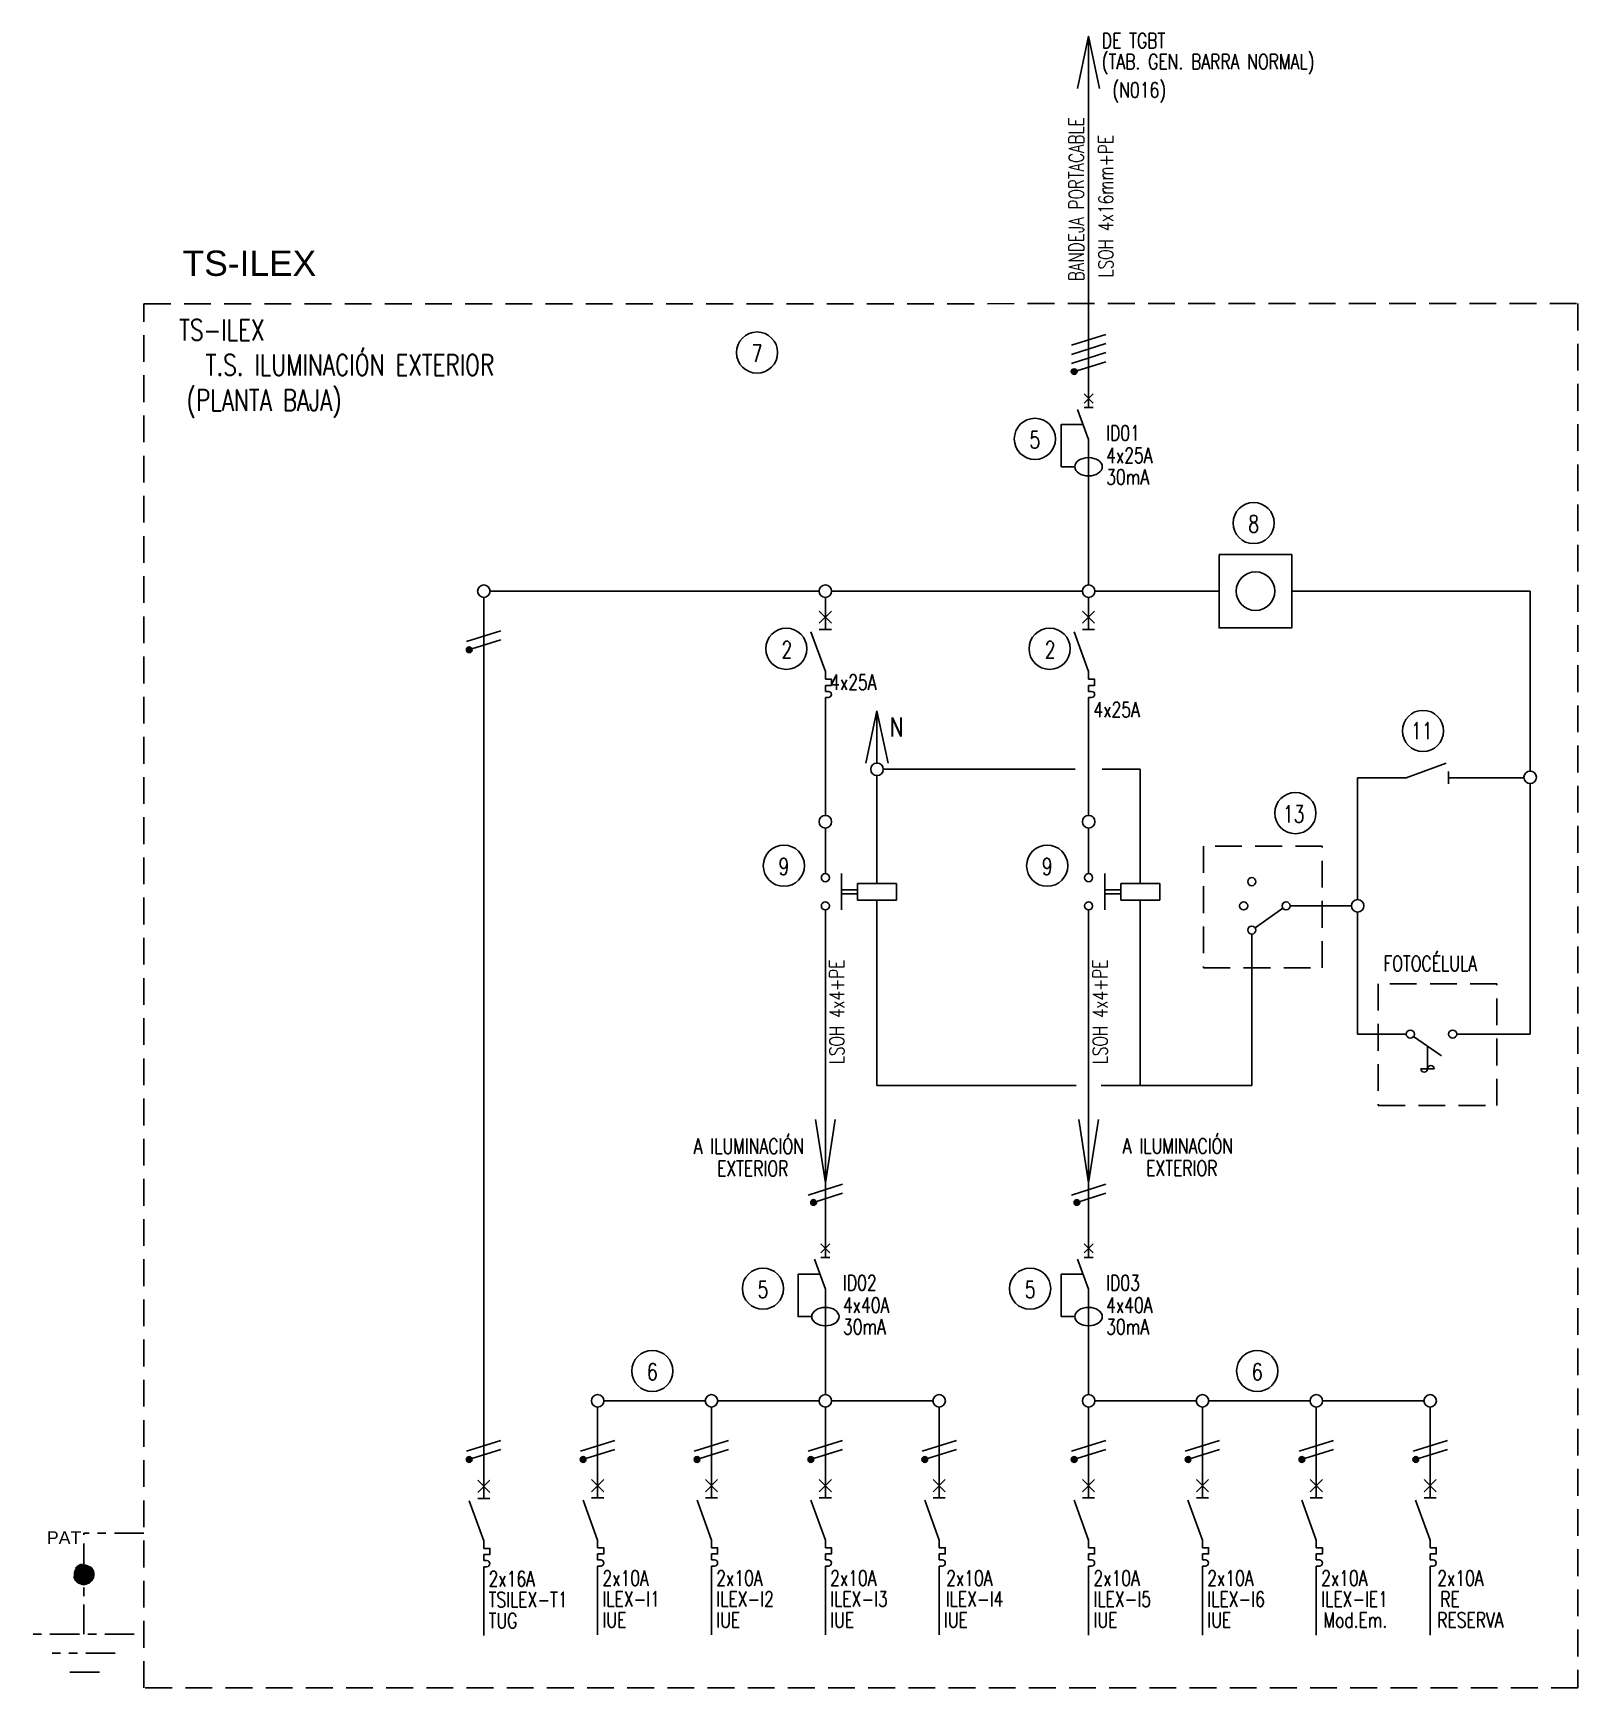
# Model space of a CAD drawing. Extents: x 3763.1 to 3781.4, y 1391.9 to 1411.5.
import ezdxf
from ezdxf.enums import TextEntityAlignment as Align

# ---------------------------------------------------------------- set-up
doc = ezdxf.new("R2010")
doc.units = 0
doc.linetypes.add('OCJ-ESQUEMAS UNIFILARES-CORREGIDOS IDO-REV.br$0$DASHED', pattern=[19.05, 12.7, -6.35])
doc.linetypes.add('OCJ-ESQUEMAS UNIFILARES-CORREGIDOS IDO-REV.br$0$EJE_5', pattern=[7.1, 5, -1, 0.1, -1])
for name, color, linetype in [('OCJ-ESQUEMAS UNIFILARES-CORREGIDOS IDO-REV.br$0$00-IE-CABLES', 10, 'Continuous'), ('OCJ-ESQUEMAS UNIFILARES-CORREGIDOS IDO-REV.br$0$01-ELE-APARATOS', 170, 'Continuous'), ('OCJ-ESQUEMAS UNIFILARES-CORREGIDOS IDO-REV.br$0$ELECTRIC', 4, 'Continuous'), ('OCJ-ESQUEMAS UNIFILARES-CORREGIDOS IDO-REV.br$0$PAT', 80, 'Continuous'), ('OCJ-ESQUEMAS UNIFILARES-CORREGIDOS IDO-REV.br$0$TEXTO', 7, 'Continuous')]:
    doc.layers.add(name, color=color, linetype=linetype)
doc.styles.add('OCJ-ESQUEMAS UNIFILARES-CORREGIDOS IDO-REV.br$0$ARIAL', font='Arial.ttf', dxfattribs={"height": 0.2})
doc.styles.add('OCJ-ESQUEMAS UNIFILARES-CORREGIDOS IDO-REV.br$0$Electricidad', font='ROMANS.SHX', dxfattribs={"width": 0.75, "height": 0.175})

# ---------------------------------------------------------------- blocks, each defined once
blk = doc.blocks.new('OCJ-ESQUEMAS UNIFILARES-CORREGIDOS IDO-REV.br$0$Unif-Interruptor-Term')
for p, q in [((0, -1.013), (0.045, -1.013)), ((0, -1.103), (0.045, -1.103))]:
    blk.add_line(p, q)
for points in [[(0, 0.267), (0, -0.093)], [(-0.09, 0.177), (0.09, -0.003)], [(-0.09, -0.003), (0.09, 0.177)], [(0, -0.72), (-0.215, -0.128)], [(-0.09, -0.093), (0.09, -0.093)], [(0, -0.833), (0, -0.72)], [(0, -0.923), (0.09, -0.923), (0.09, -0.833), (0, -0.833)], [(0, -1.013), (0, -0.923)], [(0, -1.215), (0, -1.103)]]:
    blk.add_lwpolyline(points)
blk.add_arc((0.045, -1.058), 0.045, 270, 90)
blk = doc.blocks.new('OCJ-ESQUEMAS UNIFILARES-CORREGIDOS IDO-REV.br$0$Unif-Interruptor-Dif')
for points in [[(-0.068, 0.11), (0.068, -0.025)], [(-0.068, -0.025), (0.068, 0.11)], [(0, 0.177), (0, -0.093)], [(0, -0.565), (-0.162, -0.121)], [(-0.068, -0.093), (0.068, -0.093)], [(-0.081, -0.343), (-0.405, -0.343), (-0.405, -0.97), (-0.202, -0.97)], [(0, -1.308), (0, -0.565)]]:
    blk.add_lwpolyline(points)
blk.add_ellipse((0, -0.97), major_axis=(0.203, 0), ratio=0.670814)
blk = doc.blocks.new('OCJ-ESQUEMAS UNIFILARES-CORREGIDOS IDO-REV.br$0$A$C7AFF483F')
for points in [[(0, 0.88), (0, 0.592)], [(-0.072, 0.592), (0.072, 0.592)], [(0, 0.09), (-0.172, 0.564)], [(0, 0), (0, 0.09)]]:
    blk.add_lwpolyline(points)

msp = doc.modelspace()

# ---------------------------------------------------------------- hatches: boundary and pattern name
at = {"layer": 'OCJ-ESQUEMAS UNIFILARES-CORREGIDOS IDO-REV.br$0$00-IE-CABLES'}
for points in [[(3775.434, 1407.472, 1), (3775.488, 1407.511, 1)], [(3768.262, 1404.175, 1), (3768.317, 1404.214, 1)], [(3772.344, 1397.625, 1), (3772.399, 1397.664, 1)], [(3775.466, 1397.625, 1), (3775.521, 1397.664, 1)], [(3768.262, 1394.579, 1), (3768.317, 1394.618, 1)], [(3769.612, 1394.579, 1), (3769.667, 1394.618, 1)], [(3770.962, 1394.579, 1), (3771.017, 1394.618, 1)], [(3772.312, 1394.579, 1), (3772.367, 1394.618, 1)], [(3773.662, 1394.579, 1), (3773.717, 1394.618, 1)], [(3775.434, 1394.578, 1), (3775.488, 1394.618, 1)], [(3776.784, 1394.578, 1), (3776.838, 1394.618, 1)], [(3778.134, 1394.578, 1), (3778.188, 1394.618, 1)], [(3779.484, 1394.578, 1), (3779.538, 1394.618, 1)]]:
    msp.add_hatch(color=256, dxfattribs=at).paths.add_polyline_path(points)
at = {"layer": 'OCJ-ESQUEMAS UNIFILARES-CORREGIDOS IDO-REV.br$0$PAT', "linetype": 'OCJ-ESQUEMAS UNIFILARES-CORREGIDOS IDO-REV.br$0$EJE_5', "ltscale": 0.07}
h = msp.add_hatch(color=256, dxfattribs=at)
h.paths.add_polyline_path([(3763.597, 1393.237), (3763.837, 1393.237, 1)])
h.paths.add_polyline_path([(3763.837, 1393.237), (3763.717, 1393.237), (3763.717, 1393.117, 0.414214)])
h.paths.add_polyline_path([(3763.717, 1393.237), (3763.597, 1393.237, 0.414214), (3763.717, 1393.117)])

# ---------------------------------------------------------------- linework, layer by layer
for p, q in [((3772.702, 1401.112), (3772.702, 1401.542)), ((3772.893, 1401.226), (3772.893, 1401.427)), ((3772.893, 1401.427), (3773.353, 1401.427)), ((3773.123, 1401.427), (3773.123, 1401.523)), ((3773.353, 1401.427), (3773.353, 1401.226)), ((3775.824, 1401.112), (3775.824, 1401.542)), ((3776.015, 1401.226), (3776.015, 1401.427)), ((3776.015, 1401.427), (3776.475, 1401.427)), ((3776.245, 1401.427), (3776.245, 1401.523)), ((3776.475, 1401.427), (3776.475, 1401.226)), ((3772.893, 1401.351), (3772.702, 1401.351)), ((3772.893, 1401.303), (3772.702, 1401.303)), ((3773.353, 1401.226), (3772.893, 1401.226)), ((3773.123, 1401.131), (3773.123, 1401.226)), ((3776.015, 1401.351), (3775.824, 1401.351)), ((3776.015, 1401.303), (3775.824, 1401.303)), ((3776.475, 1401.226), (3776.015, 1401.226)), ((3776.245, 1401.131), (3776.245, 1401.226))]:
    msp.add_line(p, q)
for centre, start, end in [((3772.511, 1401.494), 0, 180), ((3772.511, 1401.494), 180, 0), ((3775.632, 1401.494), 0, 180), ((3775.632, 1401.494), 180, 0), ((3772.511, 1401.16), 0, 180), ((3775.632, 1401.16), 0, 180), ((3772.511, 1401.16), 180, 0), ((3775.632, 1401.16), 180, 0)]:
    msp.add_arc(centre, 0.0478, start, end)
at = {"layer": 'OCJ-ESQUEMAS UNIFILARES-CORREGIDOS IDO-REV.br$0$00-IE-CABLES'}
for p, q in [((3775.632, 1407.282), (3775.632, 1411.467)), ((3775.632, 1404.964), (3775.632, 1406.094)), ((3768.461, 1394.424), (3768.461, 1404.816)), ((3772.437, 1404.89), (3768.535, 1404.89)), ((3772.437, 1404.89), (3768.535, 1404.89)), ((3772.511, 1404.726), (3772.511, 1404.815)), ((3773.58, 1404.89), (3772.585, 1404.89)), ((3775.558, 1404.89), (3772.585, 1404.89)), ((3775.632, 1404.726), (3775.632, 1404.815)), ((3777.18, 1404.89), (3775.707, 1404.89)), ((3780.867, 1404.89), (3778.041, 1404.89)), ((3780.867, 1402.758), (3780.867, 1404.89)), ((3772.511, 1402.231), (3772.511, 1403.614)), ((3775.632, 1402.231), (3775.632, 1403.614)), ((3773.123, 1403.471), (3772.992, 1402.853)), ((3773.123, 1403.471), (3773.254, 1402.853)), ((3773.123, 1402.853), (3773.123, 1403.471)), ((3773.197, 1402.779), (3775.473, 1402.779)), ((3775.792, 1402.779), (3776.245, 1402.779)), ((3776.245, 1401.523), (3776.245, 1402.779)), ((3773.123, 1401.523), (3773.123, 1402.705)), ((3779.399, 1402.679), (3778.822, 1402.679)), ((3778.822, 1401.234), (3778.822, 1402.679)), ((3780.19, 1402.679), (3780.793, 1402.679)), ((3780.867, 1401.826), (3780.867, 1402.61)), ((3780.867, 1402.61), (3780.867, 1399.64)), ((3772.511, 1401.542), (3772.511, 1402.083)), ((3775.632, 1401.542), (3775.632, 1402.083)), ((3772.511, 1401.112), (3772.511, 1397.849)), ((3773.123, 1401.131), (3773.123, 1399.029)), ((3775.632, 1401.112), (3775.632, 1397.849)), ((3776.245, 1401.131), (3776.245, 1399.029)), ((3778.021, 1401.16), (3778.748, 1401.16)), ((3778.822, 1401.086), (3778.822, 1399.64)), ((3777.567, 1400.825), (3777.567, 1399.029)), ((3779.399, 1399.64), (3778.822, 1399.64)), ((3779.997, 1399.64), (3780.867, 1399.64)), ((3775.484, 1399.029), (3773.123, 1399.029)), ((3777.567, 1399.029), (3775.781, 1399.029)), ((3772.511, 1397.879), (3772.393, 1398.629)), ((3772.511, 1397.879), (3772.628, 1398.629)), ((3772.511, 1398.541), (3772.511, 1397.974)), ((3775.632, 1397.879), (3775.515, 1398.629)), ((3775.632, 1397.879), (3775.75, 1398.629)), ((3775.632, 1398.541), (3775.632, 1397.21)), ((3772.511, 1397.21), (3772.511, 1397.974)), ((3772.511, 1395.368), (3772.511, 1396.022)), ((3775.632, 1396.022), (3775.632, 1395.368)), ((3769.811, 1394.218), (3769.811, 1395.22)), ((3769.885, 1395.294), (3771.087, 1395.294)), ((3771.161, 1394.218), (3771.161, 1395.22)), ((3771.235, 1395.294), (3772.437, 1395.294)), ((3772.511, 1394.218), (3772.511, 1395.22)), ((3772.585, 1395.294), (3773.787, 1395.294)), ((3773.861, 1394.218), (3773.861, 1395.22)), ((3775.632, 1394.218), (3775.632, 1395.22)), ((3775.707, 1395.294), (3776.908, 1395.294)), ((3776.982, 1394.218), (3776.982, 1395.22)), ((3777.057, 1395.294), (3778.258, 1395.294)), ((3778.332, 1394.218), (3778.332, 1395.22)), ((3778.407, 1395.294), (3779.608, 1395.294)), ((3779.682, 1394.218), (3779.682, 1395.22)), ((3768.461, 1392.51), (3768.461, 1393.312)), ((3768.461, 1392.518), (3768.461, 1393.238)), ((3769.811, 1392.518), (3769.811, 1393.32)), ((3771.161, 1392.518), (3771.161, 1393.32)), ((3772.511, 1392.518), (3772.511, 1393.32)), ((3773.861, 1392.518), (3773.861, 1393.32)), ((3775.632, 1392.517), (3775.632, 1393.319)), ((3776.982, 1392.517), (3776.982, 1393.319)), ((3778.332, 1392.517), (3778.332, 1393.319)), ((3779.682, 1392.517), (3779.682, 1393.319))]:
    msp.add_line(p, q, dxfattribs=at)
at = {"layer": 'OCJ-ESQUEMAS UNIFILARES-CORREGIDOS IDO-REV.br$0$00-IE-CABLES', "color": 5}
for p, q in [((3777.934, 1401.132), (3777.606, 1400.9)), ((3779.486, 1399.613), (3779.815, 1399.381)), ((3779.65, 1399.497), (3779.65, 1399.229)), ((3779.571, 1399.229), (3779.73, 1399.229))]:
    msp.add_line(p, q, dxfattribs=at)
at = {"layer": 'OCJ-ESQUEMAS UNIFILARES-CORREGIDOS IDO-REV.br$0$00-IE-CABLES'}
for points in [[(3775.502, 1410.849), (3775.632, 1411.467), (3775.763, 1410.849)], [(3775.429, 1407.805), (3775.836, 1407.934)], [(3775.429, 1407.697), (3775.836, 1407.826)], [(3775.429, 1407.589), (3775.836, 1407.718)], [(3775.493, 1407.502), (3775.836, 1407.61)], [(3768.257, 1404.292), (3768.664, 1404.421)], [(3768.321, 1404.205), (3768.664, 1404.313)], [(3772.307, 1397.732), (3772.714, 1397.861)], [(3772.371, 1397.645), (3772.714, 1397.753)], [(3775.429, 1397.732), (3775.836, 1397.861)], [(3775.493, 1397.645), (3775.836, 1397.753)], [(3768.257, 1394.696), (3768.664, 1394.825)], [(3769.607, 1394.696), (3770.014, 1394.825)], [(3770.957, 1394.696), (3771.364, 1394.825)], [(3772.307, 1394.696), (3772.714, 1394.825)], [(3773.657, 1394.696), (3774.064, 1394.825)], [(3775.429, 1394.696), (3775.836, 1394.825)], [(3776.779, 1394.696), (3777.186, 1394.825)], [(3778.129, 1394.696), (3778.536, 1394.825)], [(3779.479, 1394.696), (3779.886, 1394.825)], [(3768.321, 1394.609), (3768.664, 1394.717)], [(3769.671, 1394.609), (3770.014, 1394.717)], [(3771.021, 1394.609), (3771.364, 1394.717)], [(3772.371, 1394.609), (3772.714, 1394.717)], [(3773.721, 1394.609), (3774.064, 1394.717)], [(3775.493, 1394.608), (3775.836, 1394.717)], [(3776.843, 1394.608), (3777.186, 1394.717)], [(3778.193, 1394.608), (3778.536, 1394.717)], [(3779.543, 1394.608), (3779.886, 1394.717)]]:
    msp.add_lwpolyline(points, dxfattribs=at)
for centre, radius in [((3775.461, 1407.492), 0.0338), ((3768.461, 1404.89), 0.0741), ((3772.511, 1404.89), 0.0741), ((3775.632, 1404.89), 0.0741), ((3768.289, 1404.195), 0.0338), ((3773.123, 1402.779), 0.0741), ((3780.867, 1402.684), 0.0741), ((3772.511, 1402.157), 0.0741), ((3775.632, 1402.157), 0.0741), ((3778.822, 1401.16), 0.0741), ((3772.371, 1397.645), 0.0338), ((3775.493, 1397.645), 0.0338), ((3769.811, 1395.294), 0.0741), ((3771.161, 1395.294), 0.0741), ((3772.511, 1395.294), 0.0741), ((3773.861, 1395.294), 0.0741), ((3775.632, 1395.294), 0.0741), ((3776.982, 1395.294), 0.0741), ((3778.332, 1395.294), 0.0741), ((3779.682, 1395.294), 0.0741), ((3768.289, 1394.598), 0.0338), ((3769.639, 1394.598), 0.0338), ((3770.989, 1394.598), 0.0338), ((3772.339, 1394.598), 0.0338), ((3773.689, 1394.598), 0.0338), ((3775.461, 1394.598), 0.0338), ((3776.811, 1394.598), 0.0338), ((3778.161, 1394.598), 0.0338), ((3779.511, 1394.598), 0.0338)]:
    msp.add_circle(centre, radius, dxfattribs=at)
at = {"layer": 'OCJ-ESQUEMAS UNIFILARES-CORREGIDOS IDO-REV.br$0$00-IE-CABLES', "color": 5}
for centre in [(3777.567, 1401.447), (3777.471, 1401.16), (3777.974, 1401.16), (3777.567, 1400.873), (3779.447, 1399.64), (3779.949, 1399.64)]:
    msp.add_circle(centre, 0.0478, dxfattribs=at)
for centre, start, end in [((3779.69, 1399.229), 0, 180), ((3779.611, 1399.229), 180, 0)]:
    msp.add_arc(centre, 0.0397, start, end, dxfattribs=at)
at = {"layer": 'OCJ-ESQUEMAS UNIFILARES-CORREGIDOS IDO-REV.br$0$01-ELE-APARATOS'}
msp.add_lwpolyline([(3777.18, 1405.324), (3778.041, 1405.324), (3778.041, 1404.455), (3777.18, 1404.455)], close=True, dxfattribs=at)
at = {"layer": 'OCJ-ESQUEMAS UNIFILARES-CORREGIDOS IDO-REV.br$0$01-ELE-APARATOS', "linetype": 'OCJ-ESQUEMAS UNIFILARES-CORREGIDOS IDO-REV.br$0$DASHED', "ltscale": 0.025}
for points in [[(3778.402, 1401.869), (3776.994, 1401.869), (3776.994, 1400.425), (3778.402, 1400.425)], [(3780.474, 1400.237), (3779.067, 1400.237), (3779.067, 1398.793), (3780.474, 1398.793)]]:
    msp.add_lwpolyline(points, close=True, dxfattribs=at)
at = {"layer": 'OCJ-ESQUEMAS UNIFILARES-CORREGIDOS IDO-REV.br$0$01-ELE-APARATOS'}
msp.add_circle((3777.611, 1404.89), 0.229, dxfattribs=at)
at = {"layer": 'OCJ-ESQUEMAS UNIFILARES-CORREGIDOS IDO-REV.br$0$ELECTRIC', "linetype": 'OCJ-ESQUEMAS UNIFILARES-CORREGIDOS IDO-REV.br$0$DASHED', "ltscale": 0.025}
msp.add_lwpolyline([(3764.431, 1408.297), (3781.434, 1408.298), (3781.434, 1391.891), (3764.431, 1391.891)], close=True, dxfattribs=at)
at = {"layer": 'OCJ-ESQUEMAS UNIFILARES-CORREGIDOS IDO-REV.br$0$PAT', "linetype": 'OCJ-ESQUEMAS UNIFILARES-CORREGIDOS IDO-REV.br$0$EJE_5', "ltscale": 0.07}
for p, q in [((3764.431, 1393.724), (3763.717, 1393.724)), ((3763.717, 1393.254), (3763.717, 1393.724)), ((3763.717, 1392.529), (3763.717, 1393.237)), ((3764.317, 1392.529), (3763.117, 1392.529)), ((3764.092, 1392.304), (3763.342, 1392.304)), ((3763.904, 1392.079), (3763.529, 1392.079))]:
    msp.add_line(p, q, dxfattribs=at)
msp.add_circle((3763.717, 1393.237), 0.12, dxfattribs=at)
msp.add_circle((3763.717, 1393.237), 0.12, dxfattribs=at)
at = {"layer": 'OCJ-ESQUEMAS UNIFILARES-CORREGIDOS IDO-REV.br$0$TEXTO'}
for centre in [(3771.701, 1407.718), (3774.995, 1406.695), (3777.589, 1405.697), (3772.048, 1404.207), (3775.17, 1404.207), (3779.597, 1403.233), (3778.084, 1402.259), (3772.019, 1401.636), (3775.141, 1401.636), (3771.771, 1396.623), (3774.939, 1396.623), (3770.459, 1395.647), (3777.631, 1395.647)]:
    msp.add_circle(centre, 0.244, dxfattribs=at)

# ---------------------------------------------------------------- block references
at = {"layer": 'OCJ-ESQUEMAS UNIFILARES-CORREGIDOS IDO-REV.br$0$01-ELE-APARATOS', "xscale": 0.7999999999999546, "yscale": 0.7999999999999546, "zscale": 0.7999999999999546}
for name, p in [('OCJ-ESQUEMAS UNIFILARES-CORREGIDOS IDO-REV.br$0$Unif-Interruptor-Dif', (3775.632, 1407.14)), ('OCJ-ESQUEMAS UNIFILARES-CORREGIDOS IDO-REV.br$0$Unif-Interruptor-Term', (3772.511, 1404.512)), ('OCJ-ESQUEMAS UNIFILARES-CORREGIDOS IDO-REV.br$0$Unif-Interruptor-Term', (3775.632, 1404.512)), ('OCJ-ESQUEMAS UNIFILARES-CORREGIDOS IDO-REV.br$0$Unif-Interruptor-Dif', (3772.511, 1397.068)), ('OCJ-ESQUEMAS UNIFILARES-CORREGIDOS IDO-REV.br$0$Unif-Interruptor-Dif', (3775.632, 1397.068)), ('OCJ-ESQUEMAS UNIFILARES-CORREGIDOS IDO-REV.br$0$Unif-Interruptor-Term', (3768.461, 1394.21)), ('OCJ-ESQUEMAS UNIFILARES-CORREGIDOS IDO-REV.br$0$Unif-Interruptor-Term', (3769.811, 1394.218)), ('OCJ-ESQUEMAS UNIFILARES-CORREGIDOS IDO-REV.br$0$Unif-Interruptor-Term', (3771.161, 1394.218)), ('OCJ-ESQUEMAS UNIFILARES-CORREGIDOS IDO-REV.br$0$Unif-Interruptor-Term', (3772.511, 1394.218)), ('OCJ-ESQUEMAS UNIFILARES-CORREGIDOS IDO-REV.br$0$Unif-Interruptor-Term', (3773.861, 1394.218)), ('OCJ-ESQUEMAS UNIFILARES-CORREGIDOS IDO-REV.br$0$Unif-Interruptor-Term', (3775.632, 1394.218)), ('OCJ-ESQUEMAS UNIFILARES-CORREGIDOS IDO-REV.br$0$Unif-Interruptor-Term', (3776.982, 1394.218)), ('OCJ-ESQUEMAS UNIFILARES-CORREGIDOS IDO-REV.br$0$Unif-Interruptor-Term', (3778.332, 1394.218)), ('OCJ-ESQUEMAS UNIFILARES-CORREGIDOS IDO-REV.br$0$Unif-Interruptor-Term', (3779.682, 1394.218))]:
    msp.add_blockref(name, p, dxfattribs=at)
at = {"layer": 'OCJ-ESQUEMAS UNIFILARES-CORREGIDOS IDO-REV.br$0$01-ELE-APARATOS', "rotation": 270}
msp.add_blockref('OCJ-ESQUEMAS UNIFILARES-CORREGIDOS IDO-REV.br$0$A$C7AFF483F', (3779.309, 1402.679), dxfattribs=at)

# ---------------------------------------------------------------- texts
at = {"layer": 'OCJ-ESQUEMAS UNIFILARES-CORREGIDOS IDO-REV.br$0$TEXTO', "style": 'OCJ-ESQUEMAS UNIFILARES-CORREGIDOS IDO-REV.br$0$Electricidad', "width": 0.75}
for s, height, p in [('DE TGBT', 0.18, (3775.789, 1411.325)), ('(TAB. GEN. BARRA NORMAL)', 0.18, (3775.789, 1411.076)), ('(N016)', 0.18, (3775.915, 1410.74)), ('5', 0.2, (3774.931, 1406.585)), ('ID01', 0.18, (3775.841, 1406.674)), ('4x25A', 0.18, (3775.841, 1406.409)), ('30mA', 0.18, (3775.841, 1406.153)), ('4x25A', 0.18, (3772.568, 1403.721)), ('4x25A', 0.18, (3775.69, 1403.396)), ('N', 0.225, (3773.275, 1403.167)), ('11', 0.2, (3779.455, 1403.134)), ('13', 0.2, (3777.935, 1402.148)), ('FOTOCÉLULA', 0.18, (3779.128, 1400.386)), ('5', 0.2, (3771.707, 1396.513)), ('ID02', 0.18, (3772.72, 1396.602)), ('5', 0.2, (3774.875, 1396.513)), ('ID03', 0.18, (3775.841, 1396.602)), ('4x40A', 0.18, (3772.72, 1396.338)), ('4x40A', 0.18, (3775.841, 1396.338)), ('30mA', 0.18, (3772.72, 1396.081)), ('30mA', 0.18, (3775.841, 1396.081)), ('6', 0.2, (3770.395, 1395.537)), ('6', 0.2, (3777.567, 1395.537)), ('2x16A', 0.18, (3768.518, 1393.094)), ('2x10A', 0.18, (3769.868, 1393.102)), ('2x10A', 0.18, (3771.218, 1393.102)), ('2x10A', 0.18, (3772.568, 1393.102)), ('2x10A', 0.18, (3773.944, 1393.102)), ('2x10A', 0.18, (3775.69, 1393.102)), ('2x10A', 0.18, (3777.04, 1393.102)), ('2x10A', 0.18, (3778.39, 1393.102)), ('2x10A', 0.18, (3779.766, 1393.102)), ('TSILEX-T1', 0.18, (3768.518, 1392.846)), ('ILEX-I1', 0.18, (3769.868, 1392.854)), ('ILEX-I2', 0.18, (3771.218, 1392.854)), ('ILEX-I3', 0.18, (3772.568, 1392.854)), ('ILEX-I4', 0.18, (3773.939, 1392.854)), ('ILEX-I5', 0.18, (3775.69, 1392.853)), ('ILEX-I6', 0.18, (3777.04, 1392.853)), ('ILEX-IE1', 0.18, (3778.39, 1392.853)), ('RE', 0.18, (3779.803, 1392.853)), ('TUG', 0.18, (3768.518, 1392.598)), ('IUE', 0.18, (3769.868, 1392.605)), ('IUE', 0.18, (3771.218, 1392.605)), ('IUE', 0.18, (3772.568, 1392.605)), ('IUE', 0.18, (3773.918, 1392.605)), ('IUE', 0.18, (3775.69, 1392.605)), ('IUE', 0.18, (3777.04, 1392.605)), ('Mod.Em.', 0.18, (3778.416, 1392.605)), ('RESERVA', 0.18, (3779.766, 1392.605))]:
    msp.add_text(s, height=height, dxfattribs=at).set_placement(p)
for s, p in [('BANDEJA PORTACABLE', (3775.574, 1409.536)), ('LSOH 4x16mm+PE', (3775.923, 1409.453)), ('LSOH 4x4+PE', (3772.734, 1399.904)), ('LSOH 4x4+PE', (3775.856, 1399.904))]:
    msp.add_text(s, height=0.175, rotation=90, dxfattribs=at).set_placement(p, align=Align.CENTER)
at = {"layer": 'OCJ-ESQUEMAS UNIFILARES-CORREGIDOS IDO-REV.br$0$TEXTO', "style": 'OCJ-ESQUEMAS UNIFILARES-CORREGIDOS IDO-REV.br$0$ARIAL'}
msp.add_text('TS-ILEX', height=0.3, dxfattribs=at).set_placement((3766.474, 1408.627), align=Align.RIGHT)
at = {"layer": 'OCJ-ESQUEMAS UNIFILARES-CORREGIDOS IDO-REV.br$0$TEXTO', "style": 'OCJ-ESQUEMAS UNIFILARES-CORREGIDOS IDO-REV.br$0$Electricidad', "width": 0.75}
for s, p in [('TS-ILEX', (3765.861, 1407.861)), ('T.S. ILUMINACIÓN EXTERIOR', (3768.585, 1407.445)), ('(PLANTA BAJA)', (3766.776, 1407.029))]:
    msp.add_text(s, height=0.25, dxfattribs=at).set_placement(p, align=Align.RIGHT)
for s, height, p in [('7', 0.2, (3771.7, 1407.608)), ('8', 0.2, (3777.589, 1405.587)), ('2', 0.2, (3772.054, 1404.097)), ('2', 0.2, (3775.176, 1404.097)), ('9', 0.2, (3772.019, 1401.526)), ('9', 0.2, (3775.141, 1401.526)), ('A ILUMINACIÓN ', 0.18, (3771.65, 1398.221)), ('A ILUMINACIÓN ', 0.18, (3776.738, 1398.224)), ('EXTERIOR', 0.18, (3771.65, 1397.957)), ('EXTERIOR', 0.18, (3776.738, 1397.96))]:
    msp.add_text(s, height=height, dxfattribs=at).set_placement(p, align=Align.CENTER)
at = {"layer": 'OCJ-ESQUEMAS UNIFILARES-CORREGIDOS IDO-REV.br$0$TEXTO', "style": 'OCJ-ESQUEMAS UNIFILARES-CORREGIDOS IDO-REV.br$0$ARIAL'}
msp.add_text('PAT', height=0.15, dxfattribs=at).set_placement((3763.281, 1393.597))

doc.saveas('drawing.dxf')
